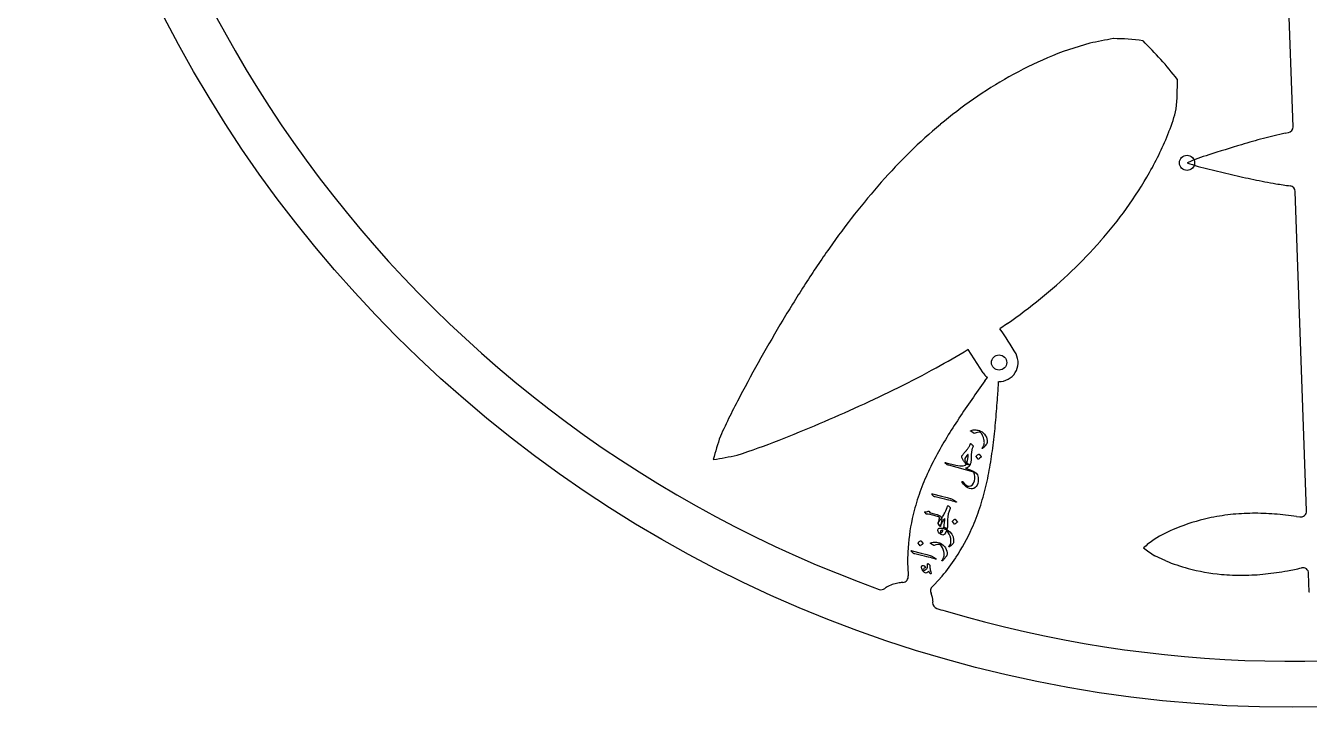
# Model space of a CAD drawing. Header units: millimetres. Extents: x -54 to 54, y -54 to 54.
# Drawn here: x -54 to 0.7, y -54 to -24.9 of the extents above; entities that cross this region are included whole.
import ezdxf

# ---------------------------------------------------------------- set-up
doc = ezdxf.new("R2010")
doc.units = ezdxf.units.MM
for name, color, linetype in [('CUT_INNER', 6, 'Continuous'), ('CUT_OUTER', 1, 'Continuous'), ('ENGRAVE', 7, 'Continuous'), ('TEXT', 5, 'Continuous')]:
    doc.layers.add(name, color=color, linetype=linetype)

msp = doc.modelspace()

# ---------------------------------------------------------------- linework, layer by layer
at = {"layer": 'CUT_INNER'}
for points in [[(0.039, -29.238), (-0.166, -23.377)], [(-6.361, -25.575), (-6.358, -25.578)], [(-4.895, -27.214), (-4.895, -27.219)], [(-0.295, -29.518), (-0.163, -29.492)], [(0.611, -45.625), (0.135, -32)], [(-12.134, -37.634), (-12.457, -37.853)], [(-13.179, -39.733), (-13.814, -38.737), (-13.818, -38.731)], [(-13.1, -40.077), (-12.996, -39.934), (-13.023, -39.912)], [(-24.676, -43.432), (-24.68, -43.433), (-24.68, -43.428)], [(-23.663, -43.245), (-23.669, -43.246)], [(0.191, -45.86), (0.323, -45.881)], [(-5.388, -47.753), (-5.856, -47.535), (-5.861, -47.533)], [(-14.928, -48.405), (-15.263, -48.775), (-15.27, -48.782), (-15.34, -48.849)], [(0.733, -49.095), (0.732, -49.09), (0.732, -49.087), (0.704, -48.29)], [(-15.395, -49.136), (-15.387, -49.152)], [(-15.325, -49.474), (-15.328, -49.529)]]:
    msp.add_lwpolyline(points, dxfattribs=at)
for centre, radius, start, end in [((0, 0), 52.036, 117.857, 250.2289), ((-5.293, -38.282), 13.034, 104.8217, 113.2199), ((-4.219, -45.318), 20.125, 99.7553, 102.6521), ((-7.622, -25.534), 0.0508, 85.1116, 98.5527), ((-7.686, -35.101), 9.617, 82.0814, 89.5921), ((-18.081, -37.53), 16.741, 38.0365, 45.5515), ((-3.922, -41.582), 16.607, 113.0763, 119.3953), ((-2.987, -43.26), 18.528, 119.3695, 124.9027), ((-15.224, -27.442), 10.331, 354.2296, 1.237), ((-2.038, -44.622), 20.189, 124.9003, 129.9205), ((-10.529, -27.246), 5.719, 337.3449, 347.5318), ((-0.697, -46.222), 22.276, 129.924, 134.4603), ((-17.438, -24.723), 13.071, 330.3594, 338.7318), ((-5.456, -29.381), 0.216, 337.2427, 341.8047), ((3.888, -48.969), 19.896, 102.1381, 104.9001), ((-0.211, -29.247), 0.25, 281.1857, 2), ((15.57, -89.39), 61.974, 106.62255, 107.97282), ((6.951, -60.497), 31.823, 104.892, 106.6338), ((1.369, -48.325), 25.224, 134.4641, 138.4833), ((-1.196, -38.328), 8.232, 106.6373, 113.5159), ((-20.543, -23.002), 16.621, 324.188, 330.4957), ((-1.736, -23.04), 8.211, 250.4745, 257.3616), ((13.238, 36.594), 69.694, 256.07585, 256.87854), ((4.534, -51.126), 29.451, 138.4854, 141.9536), ((7.175, 10.421), 42.828, 256.8284, 258.1236), ((3.452, -7.316), 24.704, 258.1095, 260.3417), ((1.207, -21.006), 10.832, 259.8988, 263.1595), ((-0.115, -32.009), 0.25, 2, 82.8143), ((-22.101, -21.888), 18.536, 318.6853, 324.2134), ((9.289, -54.847), 35.489, 141.9532, 144.859), ((16.331, -59.807), 44.102, 144.8561, 147.2218), ((-23.348, -20.793), 20.196, 313.6714, 318.6877), ((-24.79, -19.281), 22.285, 309.1354, 313.6679), ((26.17, -66.149), 55.808, 147.216, 149.1022), ((-26.651, -16.991), 25.236, 305.1161, 309.1316), ((37.26, -72.797), 68.738, 149.09398, 152.19948), ((0, 0), 52.036, 253.4774, 313.9312), ((-22.43, -44.933), 12.23, 29.3897, 35.3692), ((-30.034, -12.314), 30.998, 298.6387, 301.5443), ((-12.496, -39.297), 0.81, 268.7754, 26.8967), ((-36.378, -0.875), 44.078, 296.3882, 298.7496), ((-12.496, -39.297), 0.81, 212.5215, 229.3965), ((-41.598, 9.632), 55.81, 294.5087, 296.3948), ((43.56, -80.659), 69.694, 144.38835, 145.19104), ((-43.825, -38.359), 31.36, 355.5908, 356.8041), ((1.837, -54.261), 28.758, 151.9511, 155.7342), ((21.479, -65.353), 42.828, 145.1409, 146.4361), ((-71.105, -36.546), 58.7, 354.92248, 355.87341), ((-46.97, 21.39), 68.737, 291.41136, 294.51696), ((6.374, -55.339), 24.704, 146.422, 148.6542), ((-44.335, -38.938), 31.823, 353.2045, 354.9463), ((-15.091, -45.797), 9.877, 160.1426, 166.1232), ((-32.49, -15.877), 28.756, 287.8769, 291.6596), ((-0.552, -51.121), 16.595, 148.6502, 151.9412), ((-32.492, -40.352), 19.896, 350.4506, 353.2126), ((-26.696, -29.657), 13.922, 278.344, 282.5586), ((-4.199, -49.176), 12.461, 151.9452, 156.2871), ((-26.867, -41.298), 14.192, 346.6166, 350.4506), ((-6.255, -48.27), 10.215, 156.3, 161.5685), ((-23.913, -41.999), 11.156, 341.7697, 346.6081), ((-7.364, -47.898), 9.045, 161.5888, 167.5549), ((-7.9, -47.778), 8.496, 167.5653, 177.292), ((-22.356, -42.509), 9.518, 336.0928, 341.7524), ((-1.769, -54.091), 8.352, 102.4129, 112.4489), ((-1.687, -54.462), 8.732, 96.1997, 102.4143), ((-1.605, -55.251), 9.525, 90.5278, 96.1784), ((-1.593, -56.894), 11.168, 85.6826, 90.5106), ((-1.824, -59.926), 14.209, 81.8496, 85.6742), ((0.361, -45.634), 0.25, 261.1669, 2), ((-21.519, -42.884), 8.6, 326.6045, 336.1177), ((-2.419, -52.569), 6.698, 112.2797, 121.1679), ((-2.446, -51.629), 5.897, 125.6767, 131.3508), ((-8.595, -47.749), 7.801, 177.2631, 184.703), ((-2.199, -41.693), 6.893, 233.0593, 237.9132), ((-21.213, -43.086), 8.234, 319.7588, 326.6032), ((-2.418, -40.544), 7.797, 247.6087, 254.9971), ((-2.241, -39.914), 8.451, 254.9439, 264.7274), ((-2.052, -37.588), 10.75, 279.9089, 283.1773), ((0.454, -48.299), 0.25, 2, 102.8331), ((-16.449, -50.532), 1.865, 99.4826, 106.8917), ((-16.371, -50.985), 2.324, 95.5462, 99.5445), ((-16.617, -48.422), 0.25, 274.782, 7.8067), ((-2.184, -39.328), 9.04, 264.713, 270.6865), ((-2.202, -38.163), 10.205, 270.7069, 275.9854), ((-2.438, -35.934), 12.446, 275.9985, 280.3506), ((-17.517, -48.734), 0.25, 250.1367, 306.7933), ((-16.844, -49.611), 0.856, 117.1692, 127.7251), ((-16.587, -50.06), 1.373, 107.1102, 118.1329), ((-15.169, -49.03), 0.25, 133.4008, 205.1149), ((-16.134, -49.465), 0.81, 359.3687, 22.7362), ((-15.078, -49.543), 0.25, 176.9899, 252.9492), ((-6.219, -20.73), 30.394, 252.9088, 253.6026)]:
    msp.add_arc(centre, radius, start, end, dxfattribs=at)
at = {"layer": 'CUT_OUTER'}
msp.add_circle((0, 0), 54, dxfattribs=at)
at = {"layer": 'ENGRAVE'}
for centre in [(-4.482, -30.779), (-12.496, -39.297)]:
    msp.add_circle(centre, 0.324, dxfattribs=at)
at = {"layer": 'TEXT'}
for points in [[(-13.704, -42.225), (-13.706, -42.223), (-13.708, -42.221), (-13.709, -42.219), (-13.71, -42.218), (-13.709, -42.213), (-13.705, -42.209), (-13.698, -42.204), (-13.689, -42.199), (-13.646, -42.183), (-13.599, -42.173), (-13.549, -42.168), (-13.494, -42.169), (-13.438, -42.175), (-13.383, -42.185), (-13.332, -42.201), (-13.282, -42.221), (-13.221, -42.258), (-13.166, -42.303), (-13.117, -42.355), (-13.073, -42.416), (-13.038, -42.482), (-13.015, -42.552), (-13.004, -42.625), (-13.005, -42.702), (-13.008, -42.722), (-13.013, -42.74), (-13.022, -42.758), (-13.033, -42.775), (-13.063, -42.812), (-13.09, -42.845), (-13.115, -42.874), (-13.137, -42.9), (-13.157, -42.922), (-13.174, -42.94), (-13.189, -42.954), (-13.201, -42.964), (-13.204, -42.966), (-13.207, -42.967), (-13.21, -42.968), (-13.212, -42.967), (-13.215, -42.966), (-13.217, -42.964), (-13.219, -42.962), (-13.221, -42.959), (-13.222, -42.956), (-13.222, -42.952), (-13.22, -42.948), (-13.218, -42.944), (-13.201, -42.921), (-13.187, -42.898), (-13.173, -42.876), (-13.162, -42.854), (-13.152, -42.833), (-13.144, -42.812), (-13.137, -42.792), (-13.132, -42.772), (-13.128, -42.752), (-13.125, -42.73), (-13.124, -42.707), (-13.125, -42.682), (-13.127, -42.657), (-13.13, -42.63), (-13.135, -42.602), (-13.141, -42.572), (-13.166, -42.487), (-13.198, -42.411), (-13.238, -42.342), (-13.285, -42.282), (-13.289, -42.277), (-13.294, -42.274), (-13.301, -42.272), (-13.308, -42.27), (-13.357, -42.271), (-13.414, -42.279), (-13.478, -42.294), (-13.551, -42.317), (-13.555, -42.318), (-13.559, -42.318), (-13.562, -42.317), (-13.564, -42.316)], [(-13.916, -43.078), (-13.904, -43.065), (-13.891, -43.051), (-13.878, -43.036), (-13.865, -43.019), (-13.851, -43.002), (-13.838, -42.984), (-13.824, -42.965), (-13.81, -42.944), (-13.796, -42.923), (-13.784, -42.903), (-13.772, -42.882), (-13.76, -42.861), (-13.749, -42.84), (-13.739, -42.819), (-13.731, -42.797), (-13.723, -42.776), (-13.721, -42.769), (-13.718, -42.764), (-13.714, -42.76), (-13.71, -42.756), (-13.705, -42.755), (-13.7, -42.755), (-13.694, -42.758), (-13.688, -42.763), (-13.676, -42.774), (-13.665, -42.785), (-13.655, -42.795), (-13.646, -42.804), (-13.637, -42.813), (-13.63, -42.82), (-13.624, -42.827), (-13.619, -42.834), (-13.611, -42.845), (-13.605, -42.855), (-13.603, -42.863), (-13.604, -42.87), (-13.613, -42.89), (-13.622, -42.911), (-13.631, -42.934), (-13.639, -42.957), (-13.646, -42.981), (-13.652, -43.006), (-13.658, -43.032), (-13.663, -43.059), (-13.668, -43.086), (-13.671, -43.113), (-13.675, -43.139), (-13.678, -43.164), (-13.681, -43.188), (-13.682, -43.212), (-13.684, -43.235), (-13.684, -43.258), (-13.688, -43.374), (-13.692, -43.465), (-13.698, -43.531), (-13.706, -43.572), (-13.714, -43.6), (-13.723, -43.627), (-13.733, -43.653), (-13.743, -43.678), (-13.809, -43.656), (-13.858, -43.638), (-13.89, -43.624), (-13.905, -43.614), (-13.921, -43.596), (-13.937, -43.578), (-13.953, -43.559), (-13.968, -43.54), (-13.982, -43.521), (-13.996, -43.502), (-14.01, -43.482), (-14.023, -43.462), (-14.056, -43.403), (-14.077, -43.352), (-14.085, -43.312), (-14.08, -43.28), (-14.072, -43.265), (-14.061, -43.247), (-14.046, -43.226), (-14.028, -43.202), (-14.005, -43.175), (-13.979, -43.146), (-13.95, -43.114), (-13.916, -43.078)], [(-13.829, -43.22), (-13.869, -43.258), (-13.903, -43.298), (-13.93, -43.34), (-13.951, -43.383), (-13.957, -43.406), (-13.958, -43.431), (-13.954, -43.456), (-13.946, -43.483), (-13.933, -43.509), (-13.915, -43.534), (-13.894, -43.558), (-13.867, -43.581), (-13.853, -43.538), (-13.84, -43.476), (-13.828, -43.396), (-13.818, -43.298), (-13.811, -43.226), (-13.811, -43.222), (-13.812, -43.219), (-13.812, -43.217), (-13.814, -43.215), (-13.816, -43.214), (-13.819, -43.214), (-13.824, -43.216), (-13.829, -43.22)], [(-13.468, -43.299), (-13.47, -43.296), (-13.47, -43.293), (-13.469, -43.29), (-13.467, -43.286), (-13.444, -43.26), (-13.42, -43.238), (-13.393, -43.218), (-13.364, -43.2), (-13.36, -43.199), (-13.357, -43.199), (-13.354, -43.2), (-13.351, -43.203), (-13.261, -43.316), (-13.259, -43.32), (-13.26, -43.324), (-13.263, -43.327), (-13.268, -43.331), (-13.273, -43.334), (-13.28, -43.339), (-13.289, -43.346), (-13.301, -43.355), (-13.315, -43.367), (-13.332, -43.38), (-13.351, -43.396), (-13.373, -43.414), (-13.377, -43.416), (-13.38, -43.417), (-13.382, -43.416), (-13.384, -43.414)], [(-14.341, -43.674), (-14.167, -43.705), (-14.03, -43.704), (-13.929, -43.669), (-13.864, -43.602), (-13.855, -43.599), (-13.839, -43.603), (-13.816, -43.613), (-13.788, -43.629), (-13.766, -43.643), (-13.751, -43.655), (-13.743, -43.666), (-13.743, -43.676), (-13.769, -43.725), (-13.808, -43.764), (-13.861, -43.79), (-13.927, -43.806), (-13.722, -43.87), (-13.568, -43.939), (-13.466, -44.013), (-13.416, -44.091), (-13.391, -44.195), (-13.381, -44.289), (-13.384, -44.374), (-13.402, -44.45), (-13.432, -44.522), (-13.469, -44.581), (-13.515, -44.627), (-13.568, -44.661), (-13.627, -44.681), (-13.69, -44.684), (-13.755, -44.672), (-13.824, -44.644), (-13.859, -44.624), (-13.893, -44.601), (-13.926, -44.575), (-13.958, -44.547), (-13.989, -44.515), (-14.019, -44.481), (-14.048, -44.444), (-14.075, -44.404), (-14.078, -44.398), (-14.079, -44.393), (-14.079, -44.388), (-14.078, -44.382), (-14.076, -44.378), (-14.073, -44.375), (-14.069, -44.373), (-14.064, -44.372), (-14.059, -44.372), (-14.053, -44.374), (-14.048, -44.379), (-14.043, -44.385), (-13.971, -44.469), (-13.901, -44.529), (-13.833, -44.563), (-13.767, -44.571), (-13.694, -44.553), (-13.632, -44.509), (-13.583, -44.438), (-13.546, -44.342), (-13.528, -44.251), (-13.528, -44.16), (-13.545, -44.068), (-13.579, -43.975), (-14.643, -43.677), (-14.669, -43.67), (-14.69, -43.663), (-14.707, -43.656), (-14.719, -43.648), (-14.8, -43.587), (-14.804, -43.573), (-14.799, -43.565), (-14.784, -43.563), (-14.759, -43.567)], [(-15.347, -44.935), (-15.37, -44.911), (-15.376, -44.895), (-15.364, -44.89), (-15.335, -44.893), (-14.949, -44.992), (-14.712, -45.053), (-14.527, -45.114), (-14.394, -45.175), (-14.312, -45.235), (-14.307, -45.243), (-14.305, -45.248), (-14.305, -45.253), (-14.309, -45.255), (-14.315, -45.256), (-14.321, -45.256), (-14.329, -45.254), (-14.338, -45.252), (-14.404, -45.228), (-14.475, -45.206), (-14.551, -45.186), (-14.633, -45.167), (-14.654, -45.162), (-14.711, -45.148), (-14.804, -45.126), (-14.934, -45.095), (-15.222, -45.03), (-15.237, -45.025), (-15.25, -45.02), (-15.262, -45.013), (-15.272, -45.005)], [(-15.008, -46.009), (-14.981, -45.977), (-14.954, -45.944), (-14.928, -45.908), (-14.903, -45.871), (-14.879, -45.831), (-14.854, -45.791), (-14.831, -45.749), (-14.808, -45.705), (-14.765, -45.62), (-14.732, -45.543), (-14.706, -45.475), (-14.689, -45.415), (-14.686, -45.409), (-14.683, -45.404), (-14.679, -45.401), (-14.673, -45.4), (-14.667, -45.401), (-14.661, -45.402), (-14.656, -45.406), (-14.651, -45.41), (-14.586, -45.485), (-14.581, -45.492), (-14.579, -45.499), (-14.58, -45.507), (-14.583, -45.515), (-14.629, -45.636), (-14.663, -45.755), (-14.686, -45.873), (-14.698, -45.989), (-14.698, -45.995), (-14.699, -46.007), (-14.699, -46.023), (-14.699, -46.043), (-14.699, -46.069), (-14.699, -46.099), (-14.699, -46.135), (-14.699, -46.174), (-14.699, -46.251), (-14.702, -46.315), (-14.708, -46.364), (-14.717, -46.4), (-14.724, -46.408), (-14.736, -46.412), (-14.755, -46.414), (-14.78, -46.412), (-14.818, -46.403), (-14.843, -46.389), (-14.855, -46.371), (-14.854, -46.349), (-14.847, -46.318), (-14.839, -46.273), (-14.831, -46.213), (-14.823, -46.138), (-14.82, -46.101), (-14.816, -46.068), (-14.814, -46.04), (-14.812, -46.016), (-14.81, -45.997), (-14.809, -45.983), (-14.808, -45.974), (-14.808, -45.97), (-14.808, -45.968), (-14.808, -45.967), (-14.809, -45.966), (-14.809, -45.965), (-14.809, -45.964), (-14.809, -45.963), (-14.809, -45.962), (-14.808, -45.961), (-14.809, -45.956), (-14.811, -45.953), (-14.813, -45.953), (-14.817, -45.956), (-14.831, -45.971), (-14.845, -45.986), (-14.859, -46.003), (-14.872, -46.021), (-14.885, -46.04), (-14.898, -46.061), (-14.911, -46.082), (-14.923, -46.104), (-14.935, -46.127), (-14.946, -46.149), (-14.957, -46.171), (-14.967, -46.193), (-14.976, -46.215), (-14.984, -46.236), (-14.991, -46.257), (-14.997, -46.278), (-15, -46.283), (-15.003, -46.285), (-15.007, -46.286), (-15.012, -46.285), (-15.019, -46.279), (-15.026, -46.273), (-15.033, -46.266), (-15.039, -46.259), (-15.045, -46.252), (-15.051, -46.244), (-15.057, -46.235), (-15.063, -46.227), (-15.074, -46.208), (-15.082, -46.191), (-15.086, -46.175), (-15.086, -46.16), (-15.079, -46.125), (-15.063, -46.089), (-15.04, -46.05), (-15.008, -46.009)], [(-15.082, -45.87), (-15.127, -45.858), (-15.175, -45.846), (-15.225, -45.833), (-15.278, -45.82), (-15.333, -45.807), (-15.392, -45.794), (-15.453, -45.781), (-15.517, -45.768), (-15.586, -45.764), (-15.595, -45.761), (-15.602, -45.757), (-15.609, -45.753), (-15.615, -45.747), (-15.618, -45.744), (-15.621, -45.739), (-15.626, -45.733), (-15.631, -45.726), (-15.638, -45.718), (-15.645, -45.709), (-15.654, -45.698), (-15.664, -45.686), (-15.667, -45.682), (-15.668, -45.678), (-15.669, -45.674), (-15.668, -45.669), (-15.666, -45.666), (-15.662, -45.664), (-15.658, -45.663), (-15.652, -45.663), (-15.618, -45.663), (-15.584, -45.659), (-15.549, -45.65), (-15.513, -45.637), (-15.504, -45.634), (-15.495, -45.634), (-15.488, -45.638), (-15.482, -45.646), (-15.45, -45.694), (-15.445, -45.699), (-15.438, -45.703), (-15.43, -45.707), (-15.419, -45.71), (-15.264, -45.746), (-15.141, -45.783), (-15.052, -45.819), (-14.996, -45.855), (-14.959, -45.907), (-14.942, -45.981), (-14.947, -46.077), (-14.974, -46.193), (-14.991, -46.234), (-15.011, -46.249), (-15.035, -46.24), (-15.061, -46.206), (-15.065, -46.201), (-15.068, -46.196), (-15.071, -46.191), (-15.074, -46.186), (-15.077, -46.181), (-15.079, -46.176), (-15.082, -46.172), (-15.085, -46.167), (-15.09, -46.157), (-15.092, -46.146), (-15.091, -46.134), (-15.088, -46.121), (-15.07, -46.066), (-15.056, -46.016), (-15.047, -45.973), (-15.041, -45.935), (-15.042, -45.912), (-15.049, -45.894), (-15.062, -45.88), (-15.082, -45.87)], [(-14.484, -46.074), (-14.485, -46.072), (-14.485, -46.068), (-14.484, -46.065), (-14.482, -46.061), (-14.46, -46.035), (-14.435, -46.013), (-14.408, -45.993), (-14.38, -45.975), (-14.376, -45.974), (-14.372, -45.974), (-14.369, -45.975), (-14.367, -45.978), (-14.276, -46.091), (-14.275, -46.095), (-14.275, -46.099), (-14.278, -46.102), (-14.283, -46.106), (-14.288, -46.109), (-14.295, -46.114), (-14.304, -46.121), (-14.316, -46.13), (-14.331, -46.142), (-14.347, -46.155), (-14.367, -46.171), (-14.389, -46.189), (-14.392, -46.191), (-14.395, -46.192), (-14.397, -46.191), (-14.399, -46.189)], [(-14.711, -46.437), (-14.599, -46.517), (-14.515, -46.615), (-14.46, -46.73), (-14.435, -46.861), (-14.434, -46.879), (-14.433, -46.896), (-14.433, -46.912), (-14.434, -46.928), (-14.435, -46.944), (-14.437, -46.959), (-14.44, -46.973), (-14.444, -46.987), (-14.46, -47.018), (-14.493, -47.056), (-14.541, -47.099), (-14.607, -47.149), (-14.615, -47.154), (-14.622, -47.156), (-14.629, -47.155), (-14.633, -47.151), (-14.636, -47.146), (-14.636, -47.141), (-14.634, -47.135), (-14.629, -47.129), (-14.583, -47.069), (-14.556, -46.994), (-14.548, -46.902), (-14.559, -46.794), (-14.583, -46.701), (-14.621, -46.617), (-14.672, -46.543), (-14.737, -46.479), (-14.74, -46.478), (-14.742, -46.478), (-14.745, -46.479), (-14.746, -46.481), (-14.768, -46.532), (-14.79, -46.575), (-14.813, -46.609), (-14.835, -46.633), (-14.862, -46.649), (-14.893, -46.654), (-14.929, -46.648), (-14.969, -46.63), (-14.974, -46.628), (-14.979, -46.625), (-14.984, -46.621), (-14.989, -46.618), (-14.994, -46.614), (-15, -46.61), (-15.005, -46.606), (-15.011, -46.601), (-15.049, -46.568), (-15.077, -46.533), (-15.097, -46.497), (-15.107, -46.46), (-15.108, -46.426), (-15.098, -46.399), (-15.077, -46.378), (-15.045, -46.364), (-15.005, -46.356), (-14.961, -46.355), (-14.914, -46.36), (-14.862, -46.372), (-14.861, -46.369), (-14.861, -46.366), (-14.86, -46.364), (-14.859, -46.361), (-14.858, -46.358), (-14.858, -46.355), (-14.857, -46.352), (-14.856, -46.349), (-14.85, -46.339), (-14.84, -46.334), (-14.827, -46.332), (-14.811, -46.334), (-14.793, -46.339), (-14.776, -46.345), (-14.76, -46.353), (-14.744, -46.363), (-14.73, -46.373), (-14.721, -46.383), (-14.717, -46.391), (-14.717, -46.399), (-14.727, -46.428), (-14.725, -46.429), (-14.721, -46.431), (-14.717, -46.433), (-14.711, -46.437)], [(-14.909, -46.449), (-14.942, -46.455), (-14.968, -46.465), (-14.987, -46.48), (-14.998, -46.5), (-14.999, -46.513), (-14.997, -46.526), (-14.994, -46.538), (-14.988, -46.55), (-14.984, -46.554), (-14.979, -46.556), (-14.973, -46.556), (-14.965, -46.554), (-14.946, -46.543), (-14.928, -46.524), (-14.912, -46.496), (-14.899, -46.459), (-14.898, -46.455), (-14.899, -46.452), (-14.903, -46.45), (-14.909, -46.449)], [(-15.945, -46.994), (-15.947, -46.991), (-15.947, -46.988), (-15.946, -46.984), (-15.944, -46.98), (-15.921, -46.955), (-15.897, -46.932), (-15.87, -46.912), (-15.841, -46.895), (-15.837, -46.894), (-15.834, -46.894), (-15.831, -46.895), (-15.829, -46.898), (-15.738, -47.011), (-15.736, -47.015), (-15.737, -47.018), (-15.74, -47.022), (-15.745, -47.026), (-15.75, -47.029), (-15.757, -47.034), (-15.766, -47.041), (-15.778, -47.05), (-15.792, -47.061), (-15.809, -47.075), (-15.829, -47.09), (-15.851, -47.108), (-15.854, -47.111), (-15.857, -47.111), (-15.859, -47.111), (-15.861, -47.108)], [(-15.415, -47.008), (-15.418, -47.006), (-15.419, -47.004), (-15.421, -47.002), (-15.421, -47.001), (-15.42, -46.996), (-15.416, -46.992), (-15.41, -46.987), (-15.401, -46.982), (-15.358, -46.966), (-15.311, -46.956), (-15.26, -46.951), (-15.206, -46.952), (-15.149, -46.958), (-15.095, -46.968), (-15.043, -46.984), (-14.994, -47.004), (-14.933, -47.041), (-14.877, -47.086), (-14.828, -47.138), (-14.785, -47.199), (-14.749, -47.265), (-14.726, -47.335), (-14.715, -47.408), (-14.716, -47.485), (-14.719, -47.505), (-14.725, -47.523), (-14.733, -47.541), (-14.744, -47.558), (-14.774, -47.595), (-14.801, -47.628), (-14.826, -47.657), (-14.848, -47.683), (-14.868, -47.705), (-14.885, -47.723), (-14.9, -47.737), (-14.912, -47.747), (-14.915, -47.749), (-14.918, -47.75), (-14.921, -47.751), (-14.923, -47.75), (-14.926, -47.749), (-14.929, -47.747), (-14.931, -47.745), (-14.932, -47.742), (-14.933, -47.739), (-14.933, -47.735), (-14.931, -47.731), (-14.929, -47.727), (-14.913, -47.704), (-14.898, -47.681), (-14.885, -47.659), (-14.873, -47.637), (-14.864, -47.616), (-14.855, -47.596), (-14.848, -47.575), (-14.843, -47.555), (-14.839, -47.535), (-14.837, -47.513), (-14.836, -47.49), (-14.836, -47.465), (-14.838, -47.44), (-14.841, -47.413), (-14.846, -47.385), (-14.853, -47.355), (-14.877, -47.27), (-14.909, -47.194), (-14.949, -47.125), (-14.996, -47.065), (-15.001, -47.06), (-15.006, -47.057), (-15.012, -47.054), (-15.02, -47.053), (-15.068, -47.054), (-15.125, -47.062), (-15.19, -47.077), (-15.262, -47.1), (-15.267, -47.101), (-15.27, -47.101), (-15.273, -47.1), (-15.276, -47.099)], [(-16.216, -47.365), (-16.239, -47.34), (-16.245, -47.325), (-16.233, -47.319), (-16.204, -47.323), (-15.818, -47.422), (-15.581, -47.483), (-15.396, -47.544), (-15.263, -47.604), (-15.182, -47.665), (-15.176, -47.672), (-15.174, -47.678), (-15.175, -47.682), (-15.179, -47.685), (-15.184, -47.686), (-15.191, -47.685), (-15.198, -47.684), (-15.207, -47.681), (-15.273, -47.658), (-15.344, -47.636), (-15.42, -47.615), (-15.502, -47.596), (-15.523, -47.591), (-15.58, -47.578), (-15.674, -47.555), (-15.803, -47.525), (-16.091, -47.46), (-16.107, -47.455), (-16.12, -47.45), (-16.131, -47.443), (-16.141, -47.435)], [(-15.473, -47.91), (-15.464, -47.918), (-15.457, -47.925), (-15.452, -47.933), (-15.449, -47.941), (-15.449, -47.974), (-15.447, -48.01), (-15.443, -48.048), (-15.437, -48.089), (-15.43, -48.133), (-15.421, -48.179), (-15.41, -48.228), (-15.397, -48.28), (-15.396, -48.288), (-15.397, -48.295), (-15.4, -48.3), (-15.405, -48.304), (-15.408, -48.305), (-15.409, -48.306), (-15.41, -48.306), (-15.411, -48.306), (-15.428, -48.3), (-15.446, -48.281), (-15.466, -48.246), (-15.486, -48.198), (-15.53, -48.243), (-15.572, -48.27), (-15.611, -48.279), (-15.648, -48.269), (-15.678, -48.249), (-15.71, -48.217), (-15.743, -48.172), (-15.777, -48.116), (-15.794, -48.081), (-15.804, -48.051), (-15.808, -48.025), (-15.805, -48.005), (-15.787, -47.973), (-15.763, -47.956), (-15.732, -47.953), (-15.694, -47.965), (-15.681, -47.972), (-15.668, -47.981), (-15.655, -47.992), (-15.643, -48.006), (-15.635, -48.018), (-15.633, -48.029), (-15.638, -48.039), (-15.649, -48.047), (-15.687, -48.069), (-15.709, -48.092), (-15.716, -48.115), (-15.707, -48.138), (-15.687, -48.154), (-15.662, -48.156), (-15.633, -48.143), (-15.599, -48.114), (-15.579, -48.09), (-15.563, -48.063), (-15.551, -48.032), (-15.543, -47.997), (-15.542, -47.984), (-15.543, -47.971), (-15.544, -47.957), (-15.546, -47.942), (-15.548, -47.934), (-15.549, -47.926), (-15.549, -47.919), (-15.55, -47.912), (-15.55, -47.905), (-15.55, -47.899), (-15.55, -47.893), (-15.549, -47.888), (-15.544, -47.876), (-15.536, -47.871), (-15.524, -47.874), (-15.508, -47.883)]]:
    msp.add_lwpolyline(points, close=True, dxfattribs=at)

doc.saveas('drawing.dxf')
